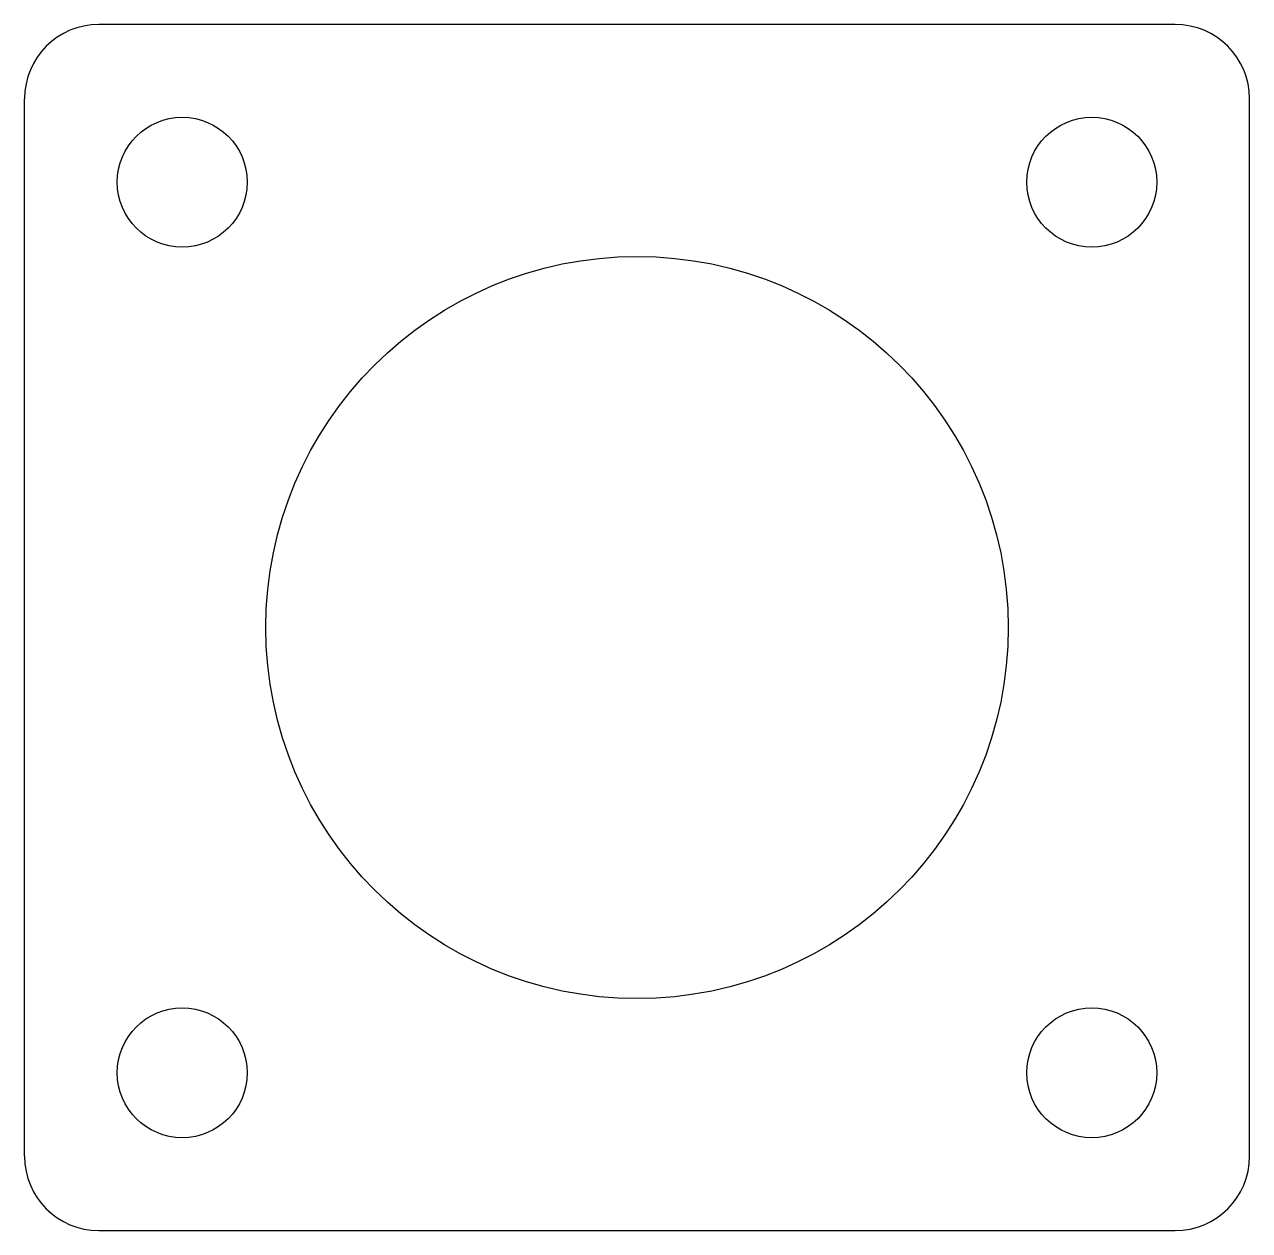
# Model space of a CAD drawing. Extents: x 335 to 467, y -368 to -238.
import ezdxf

# ---------------------------------------------------------------- set-up
doc = ezdxf.new("R2010")
doc.units = 0
doc.layers.get('0').update_dxf_attribs({"linetype": 'CONTINUOUS'})

msp = doc.modelspace()

# ---------------------------------------------------------------- linework, layer by layer
for p, q in [((459.26, -237.64), (343.26, -237.64)), ((335.26, -359.64), (335.26, -245.64)), ((467.26, -359.64), (467.26, -245.64)), ((343.26, -367.64), (459.26, -367.64))]:
    msp.add_line(p, q)
for centre, radius in [((352.26, -254.64), 7), ((450.26, -254.64), 7), ((401.26, -302.64), 40), ((352.26, -350.64), 7), ((450.26, -350.64), 7)]:
    msp.add_circle(centre, radius)
for centre, start, end in [((343.26, -245.64), 90, 180), ((459.26, -245.64), 0, 90), ((343.26, -359.64), 180, 270), ((459.26, -359.64), 270, 0)]:
    msp.add_arc(centre, 8, start, end)

doc.saveas('drawing.dxf')
